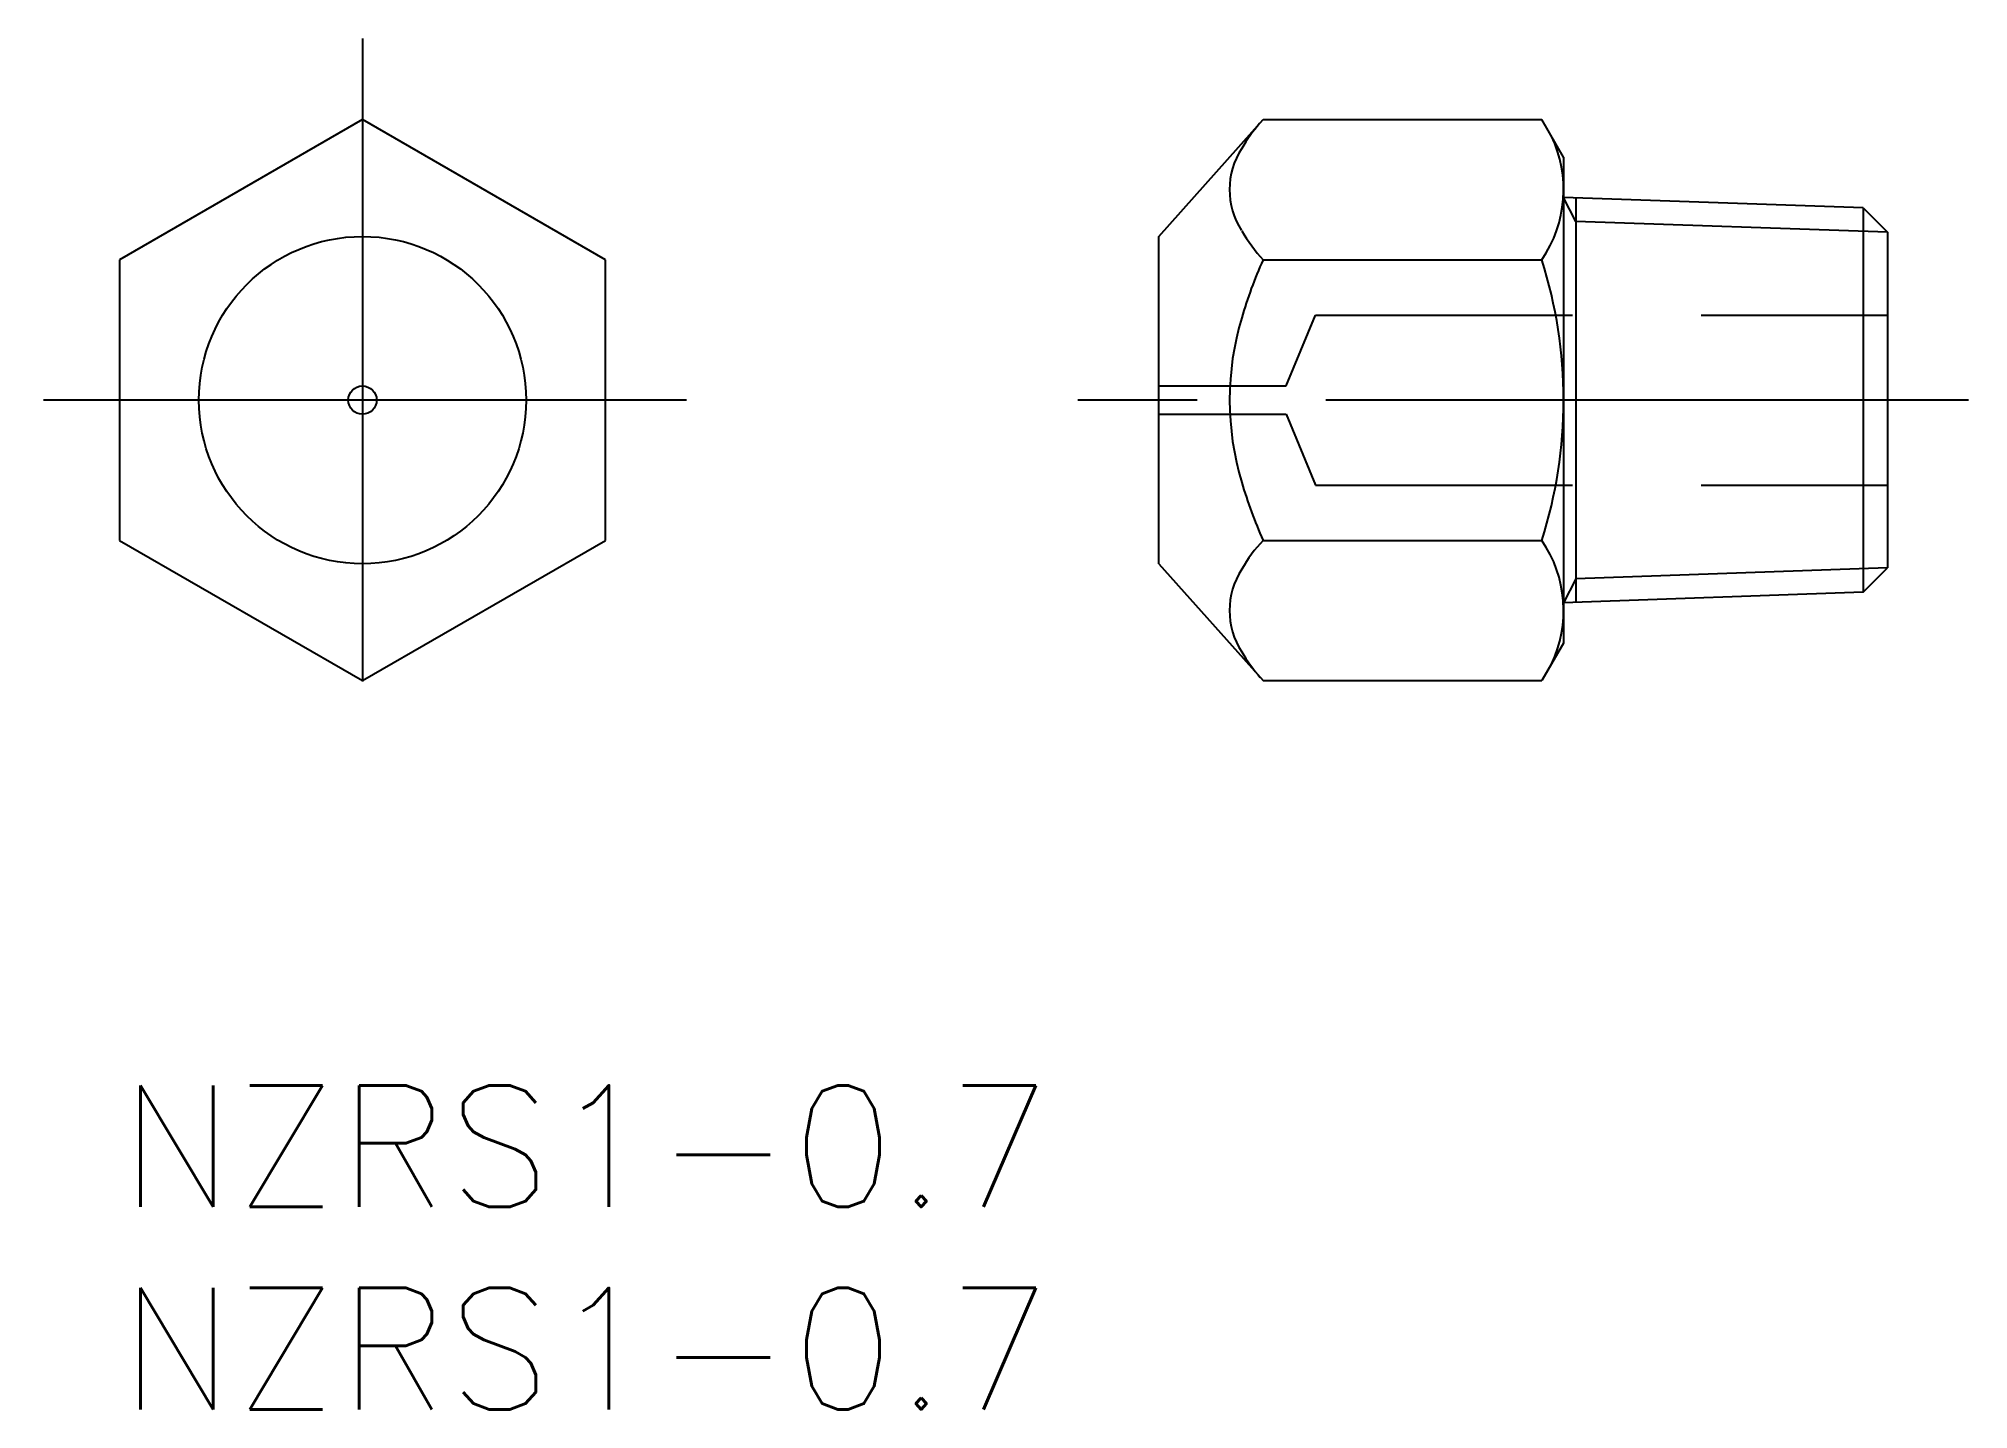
# Model space of a CAD drawing. Extents: x -2 to 45.7, y -8 to 25.9.
import ezdxf

# ---------------------------------------------------------------- set-up
doc = ezdxf.new("R2010")
doc.units = 0
doc.header["$LTSCALE"] = 0.5
doc.linetypes.add('CENTER', pattern=[50.8, 31.75, -6.35, 6.35, -6.35])
doc.linetypes.add('DASHED', pattern=[19.05, 12.7, -6.35])
for name, color, linetype in [('MSM_CENTER', 1, 'CENTER'), ('MSM_CONTINUOUS', 7, 'CONTINUOUS'), ('MSM_DASHED', 4, 'DASHED'), ('MSM_NARROW', 5, 'CONTINUOUS'), ('MSM_PART_NUMBER', 7, 'CONTINUOUS')]:
    doc.layers.add(name, color=color, linetype=linetype)
doc.styles.get("Standard").update_dxf_attribs({"font": 'txt.shx', "height": 3, "bigfont": 'bigfont.shx'})

# ---------------------------------------------------------------- blocks, each defined once
blk = doc.blocks.new('*U2')
at = {"layer": 'MSM_PART_NUMBER'}
blk.add_text('NZRS1-0.7', height=3, dxfattribs=at).set_placement((0, -3))
blk = doc.blocks.new('*U3')
at = {"layer": 'MSM_PART_NUMBER'}
blk.add_text('NZRS1-0.7', height=3, dxfattribs=at).set_placement((0, -8))

msp = doc.modelspace()

# ---------------------------------------------------------------- linework, layer by layer
at = {"layer": 'MSM_CENTER'}
for p, q in [((6, 25.856), (6, 8)), ((14, 16.928), (-2, 16.928)), ((45.668, 16.928), (23.668, 16.928))]:
    msp.add_line(p, q, dxfattribs=at)
at = {"layer": 'MSM_CONTINUOUS'}
for p, q in [((6, 23.856), (0, 20.392)), ((12, 20.392), (6, 23.856)), ((25.668, 20.97), (28.246, 23.856)), ((28.246, 23.856), (35.132, 23.856)), ((35.668, 22.928), (35.132, 23.856)), ((35.668, 22.928), (35.668, 10.928)), ((43.066, 21.675), (35.668, 21.933)), ((35.975, 21.922), (35.975, 11.934)), ((43.066, 21.675), (43.668, 21.073)), ((43.066, 21.675), (43.066, 12.182)), ((43.668, 21.073), (43.668, 12.784)), ((25.668, 12.887), (25.668, 20.97)), ((0, 20.392), (0, 13.464)), ((12, 13.464), (12, 20.392)), ((28.246, 20.392), (35.132, 20.392)), ((0, 13.464), (6, 10)), ((6, 10), (12, 13.464)), ((28.246, 13.464), (35.132, 13.464)), ((25.668, 12.887), (28.246, 10)), ((43.066, 12.182), (43.668, 12.784)), ((43.066, 12.182), (35.668, 11.923)), ((35.668, 10.928), (35.132, 10)), ((28.246, 10), (35.132, 10))]:
    msp.add_line(p, q, dxfattribs=at)
for radius in [4.041, 0.35]:
    msp.add_circle((6, 16.928), radius, dxfattribs=at)
for centre, radius, start, end in [((31.225, 21.109), 4.053, 139.1491, 149.9148), ((32.601, 22.124), 3.067, 325.6158, 25.6158), ((29.286, 22.123), 1.869, 147.003, 212.6878), ((31.402, 23.281), 4.278, 210.5771, 222.4641), ((37.602, 16.133), 10.28, 155.5262, 164.0371), ((24.204, 16.928), 11.464, 342.412, 17.588), ((34.498, 16.928), 7.078, 163.3088, 196.6912), ((38.809, 18.169), 11.564, 196.4468, 204.0082), ((31.225, 10.717), 4.053, 137.3223, 149.9146), ((32.601, 11.732), 3.067, 334.3842, 34.3842), ((29.287, 11.73), 1.87, 147.0086, 212.9914), ((31.402, 12.888), 4.278, 210.5769, 221.0645)]:
    msp.add_arc(centre, radius, start, end, dxfattribs=at)
at = {"layer": 'MSM_DASHED'}
for p, q in [((28.813, 17.278), (29.538, 19.028)), ((29.538, 19.028), (43.668, 19.028)), ((25.668, 17.278), (28.813, 17.278)), ((25.668, 16.578), (28.813, 16.578)), ((28.813, 16.578), (29.538, 14.828)), ((29.538, 14.828), (43.668, 14.828))]:
    msp.add_line(p, q, dxfattribs=at)
at = {"layer": 'MSM_NARROW'}
for p, q in [((35.975, 21.341), (35.668, 21.933)), ((43.668, 21.073), (35.975, 21.341)), ((35.975, 12.515), (35.668, 11.923)), ((43.668, 12.784), (35.975, 12.515))]:
    msp.add_line(p, q, dxfattribs=at)

# ---------------------------------------------------------------- block references
at = {"layer": 'MSM_CONTINUOUS'}
for name in ['*U2', '*U3']:
    msp.add_blockref(name, (0, 0), dxfattribs=at)

doc.saveas('drawing.dxf')
